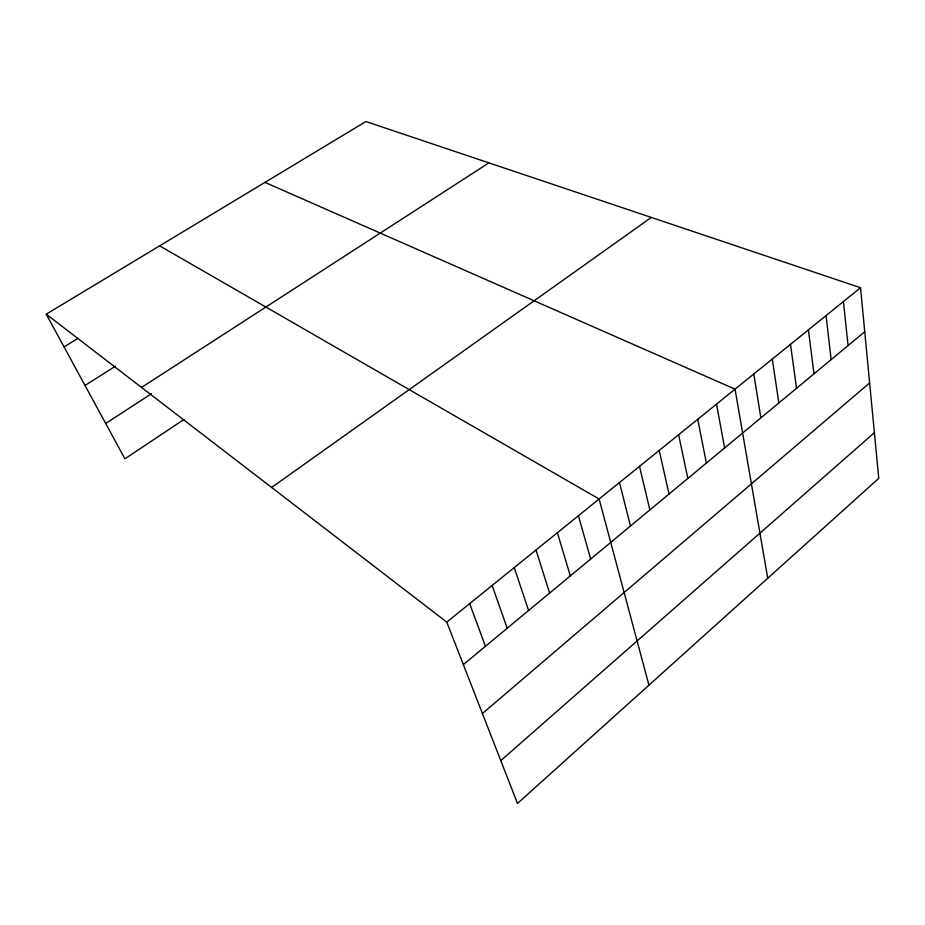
<?xml version="1.0" encoding="UTF-8"?>
<svg xmlns="http://www.w3.org/2000/svg" width="925" height="925" viewBox="0 0 925 925"><rect width="100%" height="100%" fill="white"/><g stroke="black" fill="none" stroke-linecap="round" stroke-linejoin="round"><path stroke-width="1.39" d="M500.795 760.628L874.391 432.692M482.422 713.522L869.627 382.927M463.344 664.612L864.748 331.751M860.539 287.721L878.75 478.364L517.491 803.455L446.775 622.12L860.539 287.721L365.907 121.545L46.25 314.188L124.921 458.823L184.087 419.383M271.626 487.463L651.316 217.433M105.704 423.477L151.503 393.668M141.537 387.436L488.897 162.869M85.019 385.471L115.394 366.219M64.056 346.921L78.058 338.284M264.966 182.387L735.04 389.159L767.738 578.264M159.643 245.853L599.122 499.003L648.934 685.171M46.25 314.188L446.775 622.12M469.657 603.632L485.452 646.274M492.146 585.456L507.189 628.248M514.265 567.58L528.58 610.512M536.014 550.005L549.623 593.064M557.393 532.719L570.32 575.905M578.426 515.722L590.682 559.012M619.484 482.549L630.468 526.024M639.51 466.362L649.882 509.918M659.224 450.429L669.006 494.066M678.626 434.75L687.83 478.456M697.728 419.314L706.376 463.078M716.528 404.121L724.633 447.943M753.806 373.978L760.87 417.892M772.294 359.039L778.838 402.988M790.493 344.331L796.541 388.315M808.404 329.855L813.977 373.85M826.048 315.598L831.147 359.605M843.427 301.55L848.075 345.58"/></g></svg>
